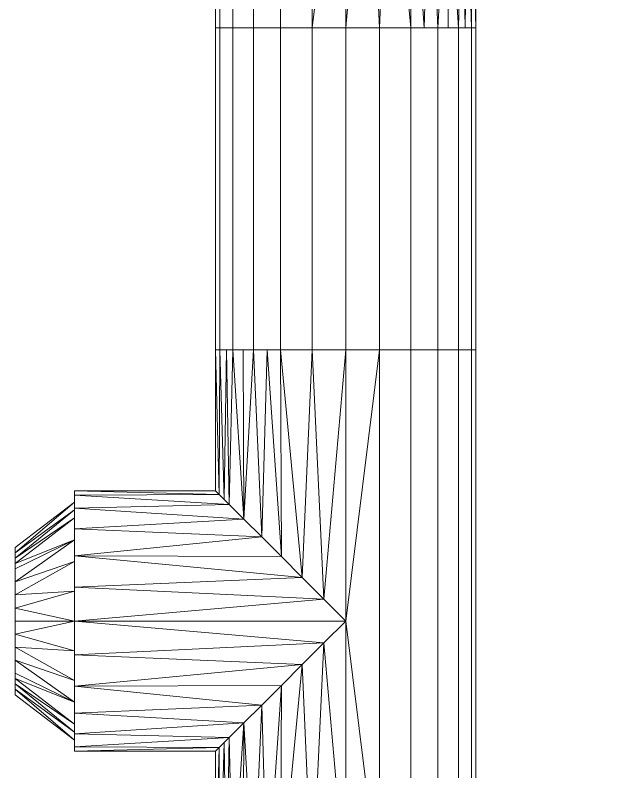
# Model space of a CAD drawing. Header units: inches. Extents: x -3326 to -59, y 8 to 1043.
# Drawn here: x -3072.65 to -3066.01, y 216.55 to 224.89 of the extents above; entities that cross this region are included whole.
import ezdxf

# ---------------------------------------------------------------- set-up
doc = ezdxf.new("R2010")
doc.units = ezdxf.units.IN
doc.header["$MEASUREMENT"] = 0
doc.layers.add('F-SPRN', color=10, linetype='Continuous', lineweight=9)
doc.layers.add('P-PIPE', color=10, linetype='Continuous', lineweight=9)

# ---------------------------------------------------------------- blocks, each defined once
blk = doc.blocks.new('Tee - Welded - Generic - Standard-1126622-05 - Fourth Level')
at = {"layer": 'P-PIPE'}
mesh = blk.add_polyface(dxfattribs=at)
corners = [(-2.9921, -1.437), (-2.9921, -1.388, 0.3719), (-2.9921, -1.2445, 0.7185), (-2.9921, -1.0161, 1.0161), (-2.9921, -0.7185, 1.2445), (-2.9921, -0.3719, 1.388), (-2.9921, 0, 1.437), (-2.9921, 0.3719, 1.388), (-2.9921, 0.7185, 1.2445), (-2.9921, 1.0161, 1.0161), (-2.9921, 1.2445, 0.7185), (-2.9921, 1.388, 0.3719), (-2.9921, 1.437), (-2.9921, 1.388, -0.3719), (-2.9921, 1.2445, -0.7185), (-2.9921, 1.0161, -1.0161), (-2.9921, 0.7185, -1.2445), (-2.9921, 0.3719, -1.388), (-2.9921, 0, -1.437), (-2.9921, -0.3719, -1.388), (-2.9921, -0.7185, -1.2445), (-2.9921, -1.0161, -1.0161), (-2.9921, -1.2445, -0.7185), (-2.9921, -1.388, -0.3719)]
mesh.append_faces([[corners[k] for k in face] for face in [(10, 7, 8, 9)]], dxfattribs={"vtx0": -1})
mesh.append_faces([[corners[k] for k in face] for face in [(0, 3, 6)]], dxfattribs={"vtx0": -1, "vtx1": -1, "vtx2": -1})
mesh.append_faces([[corners[k] for k in face] for face in [(13, 18, 22, 23)]], dxfattribs={"vtx0": -1, "vtx1": -1, "vtx3": -1})
mesh.append_faces([[corners[k] for k in face] for face in [(18, 21, 22), (13, 23, 0, 12)]], dxfattribs={"vtx0": -1, "vtx2": -1})
mesh.append_faces([[corners[k] for k in face] for face in [(6, 7, 12, 0)]], dxfattribs={"vtx1": -1, "vtx2": -1, "vtx3": -1})
mesh.append_faces([[corners[k] for k in face] for face in [(16, 17, 18, 15), (19, 20, 21, 18)]], dxfattribs={"vtx2": -1})
mesh.append_faces([[corners[k] for k in face] for face in [(13, 14, 15, 18), (10, 11, 12, 7)]], dxfattribs={"vtx2": -1, "vtx3": -1})
mesh.append_faces([[corners[k] for k in face] for face in [(0, 1, 2, 3), (3, 4, 5, 6)]], dxfattribs={"vtx3": -1})
mesh = blk.add_polyface(dxfattribs=at)
corners = [(-2.9921, 1.437), (-2.9921, 1.388, 0.3719), (-2.9921, 1.2445, 0.7185), (-2.9921, 1.0161, 1.0161), (-2.9921, 0.7185, 1.2445), (-2.9921, 0.3719, 1.388), (-2.9921, 0, 1.437), (-2.9921, -0.3719, 1.388), (-2.9921, -0.7185, 1.2445), (-2.9921, -1.0161, 1.0161), (-2.9921, -1.2445, 0.7185), (-2.9921, -1.388, 0.3719), (-2.9921, -1.437), (-1.437, -1.437), (-1.3968, -1.3968, 0.3377), (-1.2856, -1.2856, 0.642), (-1.1233, -1.1233, 0.8962), (-0.9274, -0.9274, 1.0977), (-0.7102, -0.7102, 1.2492), (-0.4797, -0.4797, 1.3546), (-0.2416, -0.2416, 1.4166), (0, 0, 1.437), (0.2416, -0.2416, 1.4166), (0.4797, -0.4797, 1.3546), (0.7102, -0.7102, 1.2492), (0.9274, -0.9274, 1.0977), (1.1233, -1.1233, 0.8962), (1.2856, -1.2856, 0.642), (1.3968, -1.3968, 0.3377), (1.437, -1.437), (2.9921, -1.437), (2.9921, -1.388, 0.3719), (2.9921, -1.2445, 0.7185), (2.9921, -1.0161, 1.0161), (2.9921, -0.7185, 1.2445), (2.9921, -0.3719, 1.388), (2.9921, 0, 1.437), (2.9921, 0.3719, 1.388), (2.9921, 0.7185, 1.2445), (2.9921, 1.0161, 1.0161), (2.9921, 1.2445, 0.7185), (2.9921, 1.388, 0.3719), (2.9921, 1.437), (-2.9921, -0.8673, 1.1303), (-2.9921, -1.1303, 0.8673), (-2.9921, -1.3163, 0.5452), (2.9921, -1.3163, 0.5452), (2.9921, -1.1303, 0.8673), (2.9921, -0.8673, 1.1303), (1.3412, -1.3412, 0.4898), (-1.3412, -1.3412, 0.4898)]
mesh.append_faces([[corners[k] for k in face] for face in [(14, 12, 13)]], dxfattribs={"vtx0": -1})
mesh.append_faces([[corners[k] for k in face] for face in [(34, 24, 48), (33, 26, 47), (26, 33, 25), (11, 50, 45), (15, 45, 50), (12, 14, 11), (9, 17, 43), (16, 10, 15), (24, 34, 23), (22, 36, 21), (20, 7, 19), (7, 20, 6), (18, 43, 17)]], dxfattribs={"vtx0": -1, "vtx1": -1})
mesh.append_faces([[corners[k] for k in face] for face in [(32, 26, 27), (25, 33, 48), (11, 14, 50), (18, 8, 43), (16, 44, 10), (46, 27, 49), (48, 24, 25), (31, 49, 28), (16, 9, 44), (23, 34, 35), (15, 10, 45), (21, 5, 6), (26, 32, 47)]], dxfattribs={"vtx0": -1, "vtx2": -1})
mesh.append_faces([[corners[k] for k in face] for face in [(21, 36, 37, 5)]], dxfattribs={"vtx0": -1, "vtx2": -1, "vtx3": -1})
mesh.append_faces([[corners[k] for k in face] for face in [(30, 31, 28), (31, 46, 49), (46, 32, 27), (16, 17, 9), (18, 19, 8), (35, 36, 22), (22, 23, 35), (20, 21, 6), (7, 8, 19)]], dxfattribs={"vtx1": -1, "vtx2": -1})
mesh.append_faces([[corners[k] for k in face] for face in [(39, 40, 2, 3), (40, 41, 1, 2), (37, 38, 4, 5), (38, 39, 3, 4)]], dxfattribs={"vtx1": -1, "vtx3": -1})
mesh.append_faces([[corners[k] for k in face] for face in [(28, 29, 30)]], dxfattribs={"vtx2": -1})
mesh.append_faces([[corners[k] for k in face] for face in [(41, 42, 0, 1)]], dxfattribs={"vtx3": -1})
mesh = blk.add_polyface(dxfattribs=at)
corners = [(-2.9921, -1.437), (-2.9921, -1.388, -0.3719), (-2.9921, -1.2445, -0.7185), (-2.9921, -1.0161, -1.0161), (-2.9921, -0.7185, -1.2445), (-2.9921, -0.3719, -1.388), (-2.9921, 0, -1.437), (-2.9921, 0.3719, -1.388), (-2.9921, 0.7185, -1.2445), (-2.9921, 1.0161, -1.0161), (-2.9921, 1.2445, -0.7185), (-2.9921, 1.388, -0.3719), (-2.9921, 1.437), (2.9921, 1.437), (2.9921, 1.388, -0.3719), (2.9921, 1.2445, -0.7185), (2.9921, 1.0161, -1.0161), (2.9921, 0.7185, -1.2445), (2.9921, 0.3719, -1.388), (2.9921, 0, -1.437), (2.9921, -0.3719, -1.388), (2.9921, -0.7185, -1.2445), (2.9921, -1.0161, -1.0161), (2.9921, -1.2445, -0.7185), (2.9921, -1.388, -0.3719), (2.9921, -1.437), (1.437, -1.437), (1.3968, -1.3968, -0.3377), (1.2856, -1.2856, -0.642), (1.1233, -1.1233, -0.8962), (0.9274, -0.9274, -1.0977), (0.7102, -0.7102, -1.2492), (0.4797, -0.4797, -1.3546), (0.2416, -0.2416, -1.4166), (0, 0, -1.437), (-0.2416, -0.2416, -1.4166), (-0.4797, -0.4797, -1.3546), (-0.7102, -0.7102, -1.2492), (-0.9274, -0.9274, -1.0977), (-1.1233, -1.1233, -0.8962), (-1.2856, -1.2856, -0.642), (-1.3968, -1.3968, -0.3377), (-1.437, -1.437), (-2.9921, -1.3163, -0.5452), (-2.9921, -1.1303, -0.8673), (-2.9921, -0.8673, -1.1303), (2.9921, -0.8673, -1.1303), (2.9921, -1.1303, -0.8673), (2.9921, -1.3163, -0.5452), (-1.3412, -1.3412, -0.4898), (1.3412, -1.3412, -0.4898)]
mesh.append_faces([[corners[k] for k in face] for face in [(33, 20, 32), (6, 35, 5), (31, 46, 30), (28, 48, 50), (38, 45, 37), (24, 50, 48), (3, 39, 44), (37, 4, 36), (1, 41, 0), (40, 2, 39)]], dxfattribs={"vtx0": -1, "vtx1": -1})
mesh.append_faces([[corners[k] for k in face] for face in [(11, 14, 15, 10), (38, 3, 45), (19, 33, 34), (1, 49, 41), (39, 2, 44), (36, 4, 5), (43, 40, 49), (31, 21, 46), (21, 31, 32), (24, 27, 50), (27, 24, 25), (23, 28, 29), (3, 38, 39), (28, 23, 48), (40, 43, 2), (29, 22, 47)]], dxfattribs={"vtx0": -1, "vtx2": -1})
mesh.append_faces([[corners[k] for k in face] for face in [(34, 6, 7, 18)]], dxfattribs={"vtx0": -1, "vtx2": -1, "vtx3": -1})
mesh.append_faces([[corners[k] for k in face] for face in [(26, 27, 25)]], dxfattribs={"vtx1": -1})
mesh.append_faces([[corners[k] for k in face] for face in [(19, 20, 33), (18, 19, 34), (20, 21, 32), (35, 36, 5), (34, 35, 6), (46, 22, 30), (29, 30, 22), (47, 23, 29), (45, 4, 37), (1, 43, 49)]], dxfattribs={"vtx1": -1, "vtx2": -1})
mesh.append_faces([[corners[k] for k in face] for face in [(15, 16, 9, 10), (16, 17, 8, 9), (17, 18, 7, 8)]], dxfattribs={"vtx1": -1, "vtx3": -1})
mesh.append_faces([[corners[k] for k in face] for face in [(12, 13, 14, 11), (41, 42, 0)]], dxfattribs={"vtx2": -1})
mesh = blk.add_polyface(dxfattribs=at)
corners = [(2.9921, -1.437), (2.9921, -1.388, -0.3719), (2.9921, -1.2445, -0.7185), (2.9921, -1.0161, -1.0161), (2.9921, -0.7185, -1.2445), (2.9921, -0.3719, -1.388), (2.9921, 0, -1.437), (2.9921, 0.3719, -1.388), (2.9921, 0.7185, -1.2445), (2.9921, 1.0161, -1.0161), (2.9921, 1.2445, -0.7185), (2.9921, 1.388, -0.3719), (2.9921, 1.437), (2.9921, 1.388, 0.3719), (2.9921, 1.2445, 0.7185), (2.9921, 1.0161, 1.0161), (2.9921, 0.7185, 1.2445), (2.9921, 0.3719, 1.388), (2.9921, 0, 1.437), (2.9921, -0.3719, 1.388), (2.9921, -0.7185, 1.2445), (2.9921, -1.0161, 1.0161), (2.9921, -1.2445, 0.7185), (2.9921, -1.388, 0.3719)]
mesh.append_faces([[corners[k] for k in face] for face in [(16, 14, 15)]], dxfattribs={"vtx0": -1})
mesh.append_faces([[corners[k] for k in face] for face in [(3, 6, 2)]], dxfattribs={"vtx0": -1, "vtx1": -1})
mesh.append_faces([[corners[k] for k in face] for face in [(18, 21, 11)]], dxfattribs={"vtx0": -1, "vtx1": -1, "vtx2": -1})
mesh.append_faces([[corners[k] for k in face] for face in [(6, 9, 21, 2), (18, 11, 14, 16)]], dxfattribs={"vtx0": -1, "vtx1": -1, "vtx2": -1, "vtx3": -1})
mesh.append_faces([[corners[k] for k in face] for face in [(21, 0, 1, 2)]], dxfattribs={"vtx0": -1, "vtx3": -1})
mesh.append_faces([[corners[k] for k in face] for face in [(17, 18, 16)]], dxfattribs={"vtx1": -1})
mesh.append_faces([[corners[k] for k in face] for face in [(12, 13, 14, 11), (22, 23, 0, 21), (19, 20, 21, 18)]], dxfattribs={"vtx2": -1})
mesh.append_faces([[corners[k] for k in face] for face in [(9, 10, 11, 21)]], dxfattribs={"vtx2": -1, "vtx3": -1})
mesh.append_faces([[corners[k] for k in face] for face in [(6, 7, 8, 9), (3, 4, 5, 6)]], dxfattribs={"vtx3": -1})
mesh = blk.add_polyface(dxfattribs=at)
corners = [(-1.437, -2.9921), (-1.388, -2.9921, 0.3719), (-1.2445, -2.9921, 0.7185), (-1.0161, -2.9921, 1.0161), (-0.7185, -2.9921, 1.2445), (-0.3719, -2.9921, 1.388), (0, -2.9921, 1.437), (0.3719, -2.9921, 1.388), (0.7185, -2.9921, 1.2445), (1.0161, -2.9921, 1.0161), (1.2445, -2.9921, 0.7185), (1.388, -2.9921, 0.3719), (1.437, -2.9921), (1.437, -1.437), (1.3968, -1.3968, 0.3377), (1.2856, -1.2856, 0.642), (1.1233, -1.1233, 0.8962), (0.9274, -0.9274, 1.0977), (0.7102, -0.7102, 1.2492), (0.4797, -0.4797, 1.3546), (0.2416, -0.2416, 1.4166), (0, 0, 1.437), (-0.2416, -0.2416, 1.4166), (-0.4797, -0.4797, 1.3546), (-0.7102, -0.7102, 1.2492), (-0.9274, -0.9274, 1.0977), (-1.1233, -1.1233, 0.8962), (-1.2856, -1.2856, 0.642), (-1.3968, -1.3968, 0.3377), (-1.437, -1.437)]
mesh.append_faces([[corners[k] for k in face] for face in [(1, 28, 0), (27, 2, 26), (23, 5, 22), (25, 4, 24), (8, 19, 7), (17, 9, 16)]], dxfattribs={"vtx0": -1, "vtx1": -1})
mesh.append_faces([[corners[k] for k in face] for face in [(26, 2, 3), (27, 1, 2), (23, 4, 5), (6, 21, 22), (22, 5, 6), (20, 6, 7), (16, 9, 10), (17, 8, 9), (14, 11, 12), (6, 20, 21)]], dxfattribs={"vtx0": -1, "vtx2": -1})
mesh.append_faces([[corners[k] for k in face] for face in [(13, 14, 12)]], dxfattribs={"vtx1": -1})
mesh.append_faces([[corners[k] for k in face] for face in [(3, 4, 25), (27, 28, 1), (25, 26, 3), (23, 24, 4), (10, 11, 15), (17, 18, 8), (19, 20, 7), (18, 19, 8), (15, 16, 10), (14, 15, 11)]], dxfattribs={"vtx1": -1, "vtx2": -1})
mesh.append_faces([[corners[k] for k in face] for face in [(28, 29, 0)]], dxfattribs={"vtx2": -1})
mesh = blk.add_polyface(dxfattribs=at)
corners = [(1.437, -2.9921), (1.388, -2.9921, -0.3719), (1.2445, -2.9921, -0.7185), (1.0161, -2.9921, -1.0161), (0.7185, -2.9921, -1.2445), (0.3719, -2.9921, -1.388), (0, -2.9921, -1.437), (-0.3719, -2.9921, -1.388), (-0.7185, -2.9921, -1.2445), (-1.0161, -2.9921, -1.0161), (-1.2445, -2.9921, -0.7185), (-1.388, -2.9921, -0.3719), (-1.437, -2.9921), (-1.437, -1.437), (-1.3968, -1.3968, -0.3377), (-1.2856, -1.2856, -0.642), (-1.1233, -1.1233, -0.8962), (-0.9274, -0.9274, -1.0977), (-0.7102, -0.7102, -1.2492), (-0.4797, -0.4797, -1.3546), (-0.2416, -0.2416, -1.4166), (0, 0, -1.437), (0.2416, -0.2416, -1.4166), (0.4797, -0.4797, -1.3546), (0.7102, -0.7102, -1.2492), (0.9274, -0.9274, -1.0977), (1.1233, -1.1233, -0.8962), (1.2856, -1.2856, -0.642), (1.3968, -1.3968, -0.3377), (1.437, -1.437)]
mesh.append_faces([[corners[k] for k in face] for face in [(1, 28, 0), (3, 26, 2), (27, 2, 26), (23, 5, 22), (25, 4, 24), (8, 19, 7), (17, 9, 16)]], dxfattribs={"vtx0": -1, "vtx1": -1})
mesh.append_faces([[corners[k] for k in face] for face in [(27, 1, 2), (23, 4, 5), (6, 21, 22), (22, 5, 6), (20, 6, 7), (16, 9, 10), (17, 8, 9), (14, 11, 12), (6, 20, 21)]], dxfattribs={"vtx0": -1, "vtx2": -1})
mesh.append_faces([[corners[k] for k in face] for face in [(29, 0, 28), (13, 14, 12)]], dxfattribs={"vtx1": -1})
mesh.append_faces([[corners[k] for k in face] for face in [(3, 4, 25), (27, 28, 1), (25, 26, 3), (23, 24, 4), (10, 11, 15), (17, 18, 8), (19, 20, 7), (18, 19, 8), (15, 16, 10), (14, 15, 11)]], dxfattribs={"vtx1": -1, "vtx2": -1})
mesh = blk.add_polyface(dxfattribs=at)
corners = [(-1.437, -2.9921), (-1.388, -2.9921, -0.3719), (-1.2445, -2.9921, -0.7185), (-1.0161, -2.9921, -1.0161), (-0.7185, -2.9921, -1.2445), (-0.3719, -2.9921, -1.388), (0, -2.9921, -1.437), (0.3719, -2.9921, -1.388), (0.7185, -2.9921, -1.2445), (1.0161, -2.9921, -1.0161), (1.2445, -2.9921, -0.7185), (1.388, -2.9921, -0.3719), (1.437, -2.9921), (1.388, -2.9921, 0.3719), (1.2445, -2.9921, 0.7185), (1.0161, -2.9921, 1.0161), (0.7185, -2.9921, 1.2445), (0.3719, -2.9921, 1.388), (0, -2.9921, 1.437), (-0.3719, -2.9921, 1.388), (-0.7185, -2.9921, 1.2445), (-1.0161, -2.9921, 1.0161), (-1.2445, -2.9921, 0.7185), (-1.388, -2.9921, 0.3719)]
mesh.append_faces([[corners[k] for k in face] for face in [(0, 22, 23)]], dxfattribs={"vtx0": -1})
mesh.append_faces([[corners[k] for k in face] for face in [(3, 6, 2), (16, 18, 14, 15)]], dxfattribs={"vtx0": -1, "vtx1": -1})
mesh.append_faces([[corners[k] for k in face] for face in [(2, 6, 9, 11)]], dxfattribs={"vtx0": -1, "vtx1": -1, "vtx2": -1, "vtx3": -1})
mesh.append_faces([[corners[k] for k in face] for face in [(0, 14, 21, 22)]], dxfattribs={"vtx0": -1, "vtx1": -1, "vtx3": -1})
mesh.append_faces([[corners[k] for k in face] for face in [(2, 11, 12)]], dxfattribs={"vtx0": -1, "vtx2": -1})
mesh.append_faces([[corners[k] for k in face] for face in [(17, 18, 16)]], dxfattribs={"vtx1": -1})
mesh.append_faces([[corners[k] for k in face] for face in [(18, 19, 14)]], dxfattribs={"vtx1": -1, "vtx2": -1})
mesh.append_faces([[corners[k] for k in face] for face in [(9, 10, 11)]], dxfattribs={"vtx2": -1})
mesh.append_faces([[corners[k] for k in face] for face in [(0, 1, 2, 14), (12, 13, 14, 2), (19, 20, 21, 14)]], dxfattribs={"vtx2": -1, "vtx3": -1})
mesh.append_faces([[corners[k] for k in face] for face in [(6, 7, 8, 9), (3, 4, 5, 6)]], dxfattribs={"vtx3": -1})
blk = doc.blocks.new('Transition - Generic - Plumbing-CW-1126388-05 - Fourth Level')
at = {"layer": 'P-PIPE'}
mesh = blk.add_polyface(dxfattribs=at)
corners = [(0, -1.3125), (0, -1.1367, 0.6562), (0, -0.6562, 1.1367), (0, 0, 1.3125), (0, 0.6562, 1.1367), (0, 1.1367, 0.6562), (0, 1.3125), (0, 1.1367, -0.6562), (0, 0.6562, -1.1367), (0, 0, -1.3125), (0, -0.6562, -1.1367), (0, -1.1367, -0.6562)]
mesh.append_faces([[corners[k] for k in face] for face in [(3, 1, 2), (0, 10, 11)]], dxfattribs={"vtx0": -1})
mesh.append_faces([[corners[k] for k in face] for face in [(0, 8, 9, 10)]], dxfattribs={"vtx0": -1, "vtx3": -1})
mesh.append_faces([[corners[k] for k in face] for face in [(7, 8, 5, 6)]], dxfattribs={"vtx1": -1})
mesh.append_faces([[corners[k] for k in face] for face in [(0, 1, 5, 8)]], dxfattribs={"vtx1": -1, "vtx2": -1, "vtx3": -1})
mesh.append_faces([[corners[k] for k in face] for face in [(3, 4, 5, 1)]], dxfattribs={"vtx2": -1, "vtx3": -1})
mesh = blk.add_polyface(dxfattribs=at)
corners = [(0, -1.3125), (0, -1.1367, -0.6562), (0, -0.6562, -1.1367), (0, 0, -1.3125), (0, 0.6562, -1.1367), (0, 1.1367, -0.6562), (0, 1.3125), (0.6562, 0.8125), (0.6562, 0.5745, -0.5745), (0.6562, 0, -0.8125), (0.6562, -0.5745, -0.5745), (0.6562, -0.8125), (0.6562, 0.6935, -0.2873), (0.6562, 0.2873, -0.6935), (0.6562, -0.2873, -0.6935), (0.6562, -0.6935, -0.2873), (0.6562, 0.634, -0.4309), (0, 0.3281, -1.2246), (0.6562, 0.1436, -0.753), (0, 1.2246, -0.3281), (0.6562, 0.4309, -0.634), (0, -0.3281, -1.2246), (0.6562, -0.1436, -0.753), (0.6562, -0.4309, -0.634), (0, -1.2246, -0.3281), (0.6562, -0.753, -0.1436), (0.6562, -0.634, -0.4309), (0.6562, 0.753, -0.1436), (0, 0.8965, -0.8965), (0, -0.8965, -0.8965)]
mesh.append_faces([[corners[k] for k in face] for face in [(0, 25, 11), (27, 6, 7)]], dxfattribs={"vtx0": -1})
mesh.append_faces([[corners[k] for k in face] for face in [(20, 28, 8), (3, 22, 21), (28, 20, 4), (6, 27, 19), (29, 26, 1), (26, 29, 10), (4, 13, 17), (1, 15, 24), (5, 16, 28), (2, 23, 29)]], dxfattribs={"vtx0": -1, "vtx1": -1})
mesh.append_faces([[corners[k] for k in face] for face in [(5, 12, 16), (3, 18, 9), (14, 2, 21), (2, 14, 23), (21, 22, 14), (25, 0, 24), (17, 13, 18), (3, 9, 22), (12, 5, 19), (24, 15, 25)]], dxfattribs={"vtx0": -1, "vtx2": -1})
mesh.append_faces([[corners[k] for k in face] for face in [(3, 17, 18), (16, 8, 28), (20, 13, 4), (23, 10, 29), (26, 15, 1), (27, 12, 19)]], dxfattribs={"vtx1": -1, "vtx2": -1})
mesh = blk.add_polyface(dxfattribs=at)
corners = [(0, 1.3125), (0, 1.1367, 0.6562), (0, 0.6562, 1.1367), (0, 0, 1.3125), (0, -0.6562, 1.1367), (0, -1.1367, 0.6562), (0, -1.3125), (0.6562, -0.8125), (0.6562, -0.5745, 0.5745), (0.6562, 0, 0.8125), (0.6562, 0.5745, 0.5745), (0.6562, 0.8125), (0.6562, -0.6935, 0.2873), (0.6562, -0.2873, 0.6935), (0.6562, 0.2873, 0.6935), (0.6562, 0.6935, 0.2873), (0.6562, -0.634, 0.4309), (0, -0.3281, 1.2246), (0.6562, -0.1436, 0.753), (0, -1.2246, 0.3281), (0.6562, -0.4309, 0.634), (0, 0.3281, 1.2246), (0.6562, 0.1436, 0.753), (0.6562, 0.4309, 0.634), (0, 1.2246, 0.3281), (0.6562, 0.753, 0.1436), (0.6562, 0.634, 0.4309), (0.6562, -0.753, 0.1436), (0, -0.8965, 0.8965), (0, 0.8965, 0.8965)]
mesh.append_faces([[corners[k] for k in face] for face in [(0, 25, 11), (27, 6, 7)]], dxfattribs={"vtx0": -1})
mesh.append_faces([[corners[k] for k in face] for face in [(20, 28, 8), (3, 22, 21), (28, 20, 4), (6, 27, 19), (29, 26, 1), (26, 29, 10), (4, 13, 17), (1, 15, 24), (5, 16, 28), (2, 23, 29)]], dxfattribs={"vtx0": -1, "vtx1": -1})
mesh.append_faces([[corners[k] for k in face] for face in [(5, 12, 16), (3, 18, 9), (14, 2, 21), (2, 14, 23), (21, 22, 14), (25, 0, 24), (17, 13, 18), (3, 9, 22), (12, 5, 19), (24, 15, 25)]], dxfattribs={"vtx0": -1, "vtx2": -1})
mesh.append_faces([[corners[k] for k in face] for face in [(3, 17, 18), (16, 8, 28), (20, 13, 4), (23, 10, 29), (26, 15, 1), (27, 12, 19)]], dxfattribs={"vtx1": -1, "vtx2": -1})
mesh = blk.add_polyface(dxfattribs=at)
corners = [(0.6562, -0.8125), (0.6562, -0.5745, -0.5745), (0.6562, 0, -0.8125), (0.6562, 0.5745, -0.5745), (0.6562, 0.8125), (0.6562, 0.5745, 0.5745), (0.6562, 0, 0.8125), (0.6562, -0.5745, 0.5745)]
mesh.append_faces([[corners[k] for k in face] for face in [(2, 4, 7, 1)]], dxfattribs={"vtx0": -1, "vtx1": -1, "vtx2": -1})
mesh.append_faces([[corners[k] for k in face] for face in [(6, 7, 4, 5), (3, 4, 2)]], dxfattribs={"vtx1": -1})
mesh.append_faces([[corners[k] for k in face] for face in [(7, 0, 1)]], dxfattribs={"vtx2": -1})

msp = doc.modelspace()

# ---------------------------------------------------------------- linework, layer by layer
at = {"layer": 'F-SPRN', "color": 1}
for p, q in [((-3068.9972, 230.7349, 964), (-3068.9972, 224.7507, 964)), ((-3068.9972, 221.2017, 964), (-3068.9972, 224.7507, 964)), ((-3068.9972, 221.2017, 964), (-3068.9972, 224.7507, 964)), ((-3068.9972, 221.2017, 964), (-3068.9972, 215.2174, 964)), ((-3071.9893, 218.2095, 964), (-3072.6456, 218.2095, 964)), ((-3071.9893, 218.2095, 964), (-3068.9972, 218.2095, 964))]:
    msp.add_line(p, q, dxfattribs=at)

# ---------------------------------------------------------------- block references
at = {"layer": 'F-SPRN', "color": 1, "extrusion": (0, 0, -1), "rotation": 270}
msp.add_blockref('Tee - Welded - Generic - Standard-1126622-05 - Fourth Level', (3068.9972, 227.7428, -964), dxfattribs=at)
at = {"layer": 'F-SPRN', "color": 1}
for name, p, rotation in [('Tee - Welded - Generic - Standard-1126622-05 - Fourth Level', (-3068.9972, 218.2095, 964), 270), ('Transition - Generic - Plumbing-CW-1126388-05 - Fourth Level', (-3071.9893, 218.2095, 964), 180)]:
    msp.add_blockref(name, p, dxfattribs=dict(at, rotation=rotation))

# ---------------------------------------------------------------- meshes
mesh = msp.add_polyface(dxfattribs=at)
corners = [(-3067.5597, 224.7507, 964), (-3067.6088, 224.7507, 963.628), (-3067.7523, 224.7507, 963.2812), (-3067.9807, 224.7507, 962.9835), (-3068.2784, 224.7507, 962.7551), (-3068.6252, 224.7507, 962.6115), (-3068.9973, 224.7507, 962.5625), (-3069.3693, 224.7507, 962.6115), (-3069.7159, 224.7507, 962.7551), (-3070.0137, 224.7507, 962.9835), (-3070.2422, 224.7507, 963.2812), (-3070.3857, 224.7507, 963.628), (-3070.4346, 224.7507, 964), (-3070.3857, 224.7507, 964.372), (-3070.2422, 224.7507, 964.7187), (-3070.0137, 224.7507, 965.0164), (-3069.7159, 224.7507, 965.2449), (-3069.3693, 224.7507, 965.3885), (-3068.9973, 224.7507, 965.4375), (-3068.6252, 224.7507, 965.3885), (-3068.2784, 224.7507, 965.2449), (-3067.9807, 224.7507, 965.0164), (-3067.7523, 224.7507, 964.7187), (-3067.6088, 224.7507, 964.372)]
mesh.append_faces([[corners[k] for k in face] for face in [(10, 7, 8, 9), (21, 19, 20)]], dxfattribs={"vtx0": -1, "color": 1})
mesh.append_faces([[corners[k] for k in face] for face in [(17, 21, 15, 16)]], dxfattribs={"vtx0": -1, "vtx1": -1, "color": 1})
mesh.append_faces([[corners[k] for k in face] for face in [(0, 3, 21)]], dxfattribs={"vtx0": -1, "vtx1": -1, "vtx2": -1, "color": 1})
mesh.append_faces([[corners[k] for k in face] for face in [(3, 7, 10, 12), (3, 12, 15, 21)]], dxfattribs={"vtx0": -1, "vtx1": -1, "vtx2": -1, "vtx3": -1, "color": 1})
mesh.append_faces([[corners[k] for k in face] for face in [(10, 11, 12), (5, 6, 7), (1, 2, 3, 0), (13, 14, 15, 12)]], dxfattribs={"vtx2": -1, "color": 1})
mesh.append_faces([[corners[k] for k in face] for face in [(3, 4, 5, 7), (17, 18, 19, 21)]], dxfattribs={"vtx2": -1, "vtx3": -1, "color": 1})
mesh.append_faces([[corners[k] for k in face] for face in [(21, 22, 23, 0)]], dxfattribs={"vtx3": -1, "color": 1})
mesh = msp.add_polyface(dxfattribs=at)
corners = [(-3070.4346, 221.2017, 964), (-3070.3857, 221.2017, 964.372), (-3070.2422, 221.2017, 964.7187), (-3070.0137, 221.2017, 965.0164), (-3069.7159, 221.2017, 965.2449), (-3069.3693, 221.2017, 965.3885), (-3068.9973, 221.2017, 965.4375), (-3068.9973, 224.7507, 965.4375), (-3069.3693, 224.7507, 965.3885), (-3069.7159, 224.7507, 965.2449), (-3070.0137, 224.7507, 965.0164), (-3070.2422, 224.7507, 964.7187), (-3070.3857, 224.7507, 964.372), (-3070.4346, 224.7507, 964)]
mesh.append_faces([[corners[k] for k in face] for face in [(7, 8, 5, 6)]], dxfattribs={"vtx1": -1, "color": 1})
mesh.append_faces([[corners[k] for k in face] for face in [(8, 9, 4, 5), (3, 4, 9, 10), (11, 12, 1, 2), (2, 3, 10, 11)]], dxfattribs={"vtx1": -1, "vtx3": -1, "color": 1})
mesh.append_faces([[corners[k] for k in face] for face in [(12, 13, 0, 1)]], dxfattribs={"vtx3": -1, "color": 1})
mesh = msp.add_polyface(dxfattribs=at)
corners = [(-3068.9973, 221.2017, 962.5625), (-3069.3693, 221.2017, 962.6115), (-3069.7159, 221.2017, 962.7551), (-3070.0137, 221.2017, 962.9835), (-3070.2422, 221.2017, 963.2812), (-3070.3857, 221.2017, 963.628), (-3070.4346, 221.2017, 964), (-3070.4346, 224.7507, 964), (-3070.3857, 224.7507, 963.628), (-3070.2422, 224.7507, 963.2812), (-3070.0137, 224.7507, 962.9835), (-3069.7159, 224.7507, 962.7551), (-3069.3693, 224.7507, 962.6115), (-3068.9973, 224.7507, 962.5625)]
mesh.append_faces([[corners[k] for k in face] for face in [(7, 8, 5, 6)]], dxfattribs={"vtx1": -1, "color": 1})
mesh.append_faces([[corners[k] for k in face] for face in [(8, 9, 4, 5), (3, 4, 9, 10), (11, 12, 1, 2), (2, 3, 10, 11)]], dxfattribs={"vtx1": -1, "vtx3": -1, "color": 1})
mesh.append_faces([[corners[k] for k in face] for face in [(12, 13, 0, 1)]], dxfattribs={"vtx3": -1, "color": 1})
mesh = msp.add_polyface(dxfattribs=at)
corners = [(-3068.9973, 221.2017, 965.4375), (-3068.6252, 221.2017, 965.3885), (-3068.2784, 221.2017, 965.2449), (-3067.9807, 221.2017, 965.0164), (-3067.7523, 221.2017, 964.7187), (-3067.6088, 221.2017, 964.372), (-3067.5597, 221.2017, 964), (-3067.5597, 224.7507, 964), (-3067.6088, 224.7507, 964.372), (-3067.7523, 224.7507, 964.7187), (-3067.9807, 224.7507, 965.0164), (-3068.2784, 224.7507, 965.2449), (-3068.6252, 224.7507, 965.3885), (-3068.9973, 224.7507, 965.4375)]
mesh.append_faces([[corners[k] for k in face] for face in [(5, 8, 9, 4)]], dxfattribs={"vtx0": -1, "vtx2": -1, "color": 1})
mesh.append_faces([[corners[k] for k in face] for face in [(3, 4, 9, 10), (11, 12, 1, 2), (2, 3, 10, 11)]], dxfattribs={"vtx1": -1, "vtx3": -1, "color": 1})
mesh.append_faces([[corners[k] for k in face] for face in [(6, 7, 8, 5)]], dxfattribs={"vtx2": -1, "color": 1})
mesh.append_faces([[corners[k] for k in face] for face in [(12, 13, 0, 1)]], dxfattribs={"vtx3": -1, "color": 1})
mesh = msp.add_polyface(dxfattribs=at)
corners = [(-3067.5597, 221.2017, 964), (-3067.6088, 221.2017, 963.628), (-3067.7523, 221.2017, 963.2812), (-3067.9807, 221.2017, 962.9835), (-3068.2784, 221.2017, 962.7551), (-3068.6252, 221.2017, 962.6115), (-3068.9973, 221.2017, 962.5625), (-3068.9973, 224.7507, 962.5625), (-3068.6252, 224.7507, 962.6115), (-3068.2784, 224.7507, 962.7551), (-3067.9807, 224.7507, 962.9835), (-3067.7523, 224.7507, 963.2812), (-3067.6088, 224.7507, 963.628), (-3067.5597, 224.7507, 964)]
mesh.append_faces([[corners[k] for k in face] for face in [(7, 8, 5, 6)]], dxfattribs={"vtx1": -1, "color": 1})
mesh.append_faces([[corners[k] for k in face] for face in [(8, 9, 4, 5), (3, 4, 9, 10), (11, 12, 1, 2), (2, 3, 10, 11)]], dxfattribs={"vtx1": -1, "vtx3": -1, "color": 1})
mesh.append_faces([[corners[k] for k in face] for face in [(12, 13, 0, 1)]], dxfattribs={"vtx3": -1, "color": 1})
mesh = msp.add_polyface(dxfattribs=at)
corners = [(-3067.5597, 221.2017, 964), (-3067.6088, 221.2017, 964.372), (-3067.7523, 221.2017, 964.7187), (-3067.9807, 221.2017, 965.0164), (-3068.2784, 221.2017, 965.2449), (-3068.6252, 221.2017, 965.3885), (-3068.9973, 221.2017, 965.4375), (-3069.3693, 221.2017, 965.3885), (-3069.7159, 221.2017, 965.2449), (-3070.0137, 221.2017, 965.0164), (-3070.2422, 221.2017, 964.7187), (-3070.3857, 221.2017, 964.372), (-3070.4346, 221.2017, 964), (-3070.3857, 221.2017, 963.628), (-3070.2422, 221.2017, 963.2812), (-3070.0137, 221.2017, 962.9835), (-3069.7159, 221.2017, 962.7551), (-3069.3693, 221.2017, 962.6115), (-3068.9973, 221.2017, 962.5625), (-3068.6252, 221.2017, 962.6115), (-3068.2784, 221.2017, 962.7551), (-3067.9807, 221.2017, 962.9835), (-3067.7523, 221.2017, 963.2812), (-3067.6088, 221.2017, 963.628)]
mesh.append_faces([[corners[k] for k in face] for face in [(9, 3, 7, 8)]], dxfattribs={"vtx0": -1, "vtx1": -1, "color": 1})
mesh.append_faces([[corners[k] for k in face] for face in [(21, 14, 17), (3, 21, 0)]], dxfattribs={"vtx0": -1, "vtx1": -1, "vtx2": -1, "color": 1})
mesh.append_faces([[corners[k] for k in face] for face in [(9, 12, 21, 3)]], dxfattribs={"vtx0": -1, "vtx1": -1, "vtx2": -1, "vtx3": -1, "color": 1})
mesh.append_faces([[corners[k] for k in face] for face in [(16, 17, 14, 15), (20, 21, 19), (6, 7, 5)]], dxfattribs={"vtx1": -1, "color": 1})
mesh.append_faces([[corners[k] for k in face] for face in [(1, 2, 3, 0)]], dxfattribs={"vtx2": -1, "color": 1})
mesh.append_faces([[corners[k] for k in face] for face in [(12, 13, 14, 21), (17, 18, 19, 21), (3, 4, 5, 7)]], dxfattribs={"vtx2": -1, "vtx3": -1, "color": 1})
mesh.append_faces([[corners[k] for k in face] for face in [(21, 22, 23, 0), (9, 10, 11, 12)]], dxfattribs={"vtx3": -1, "color": 1})

doc.saveas('drawing.dxf')
